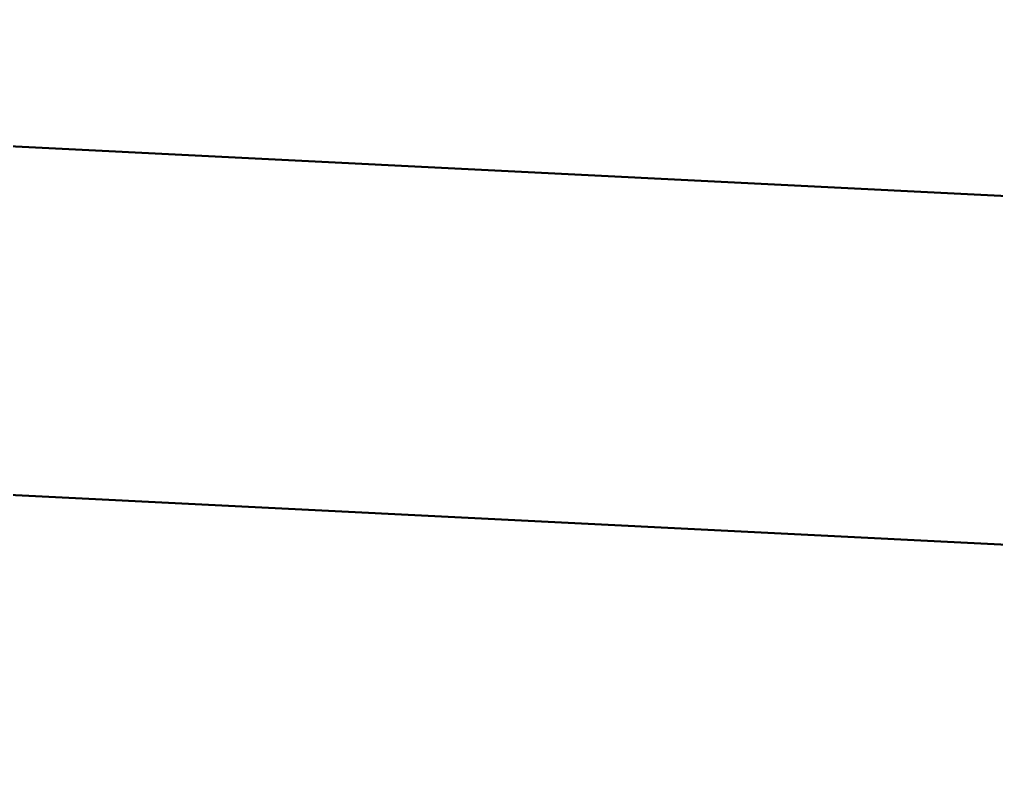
# Model space of a CAD drawing. Header units: metres. Extents: x 10 to 831, y 10 to 584.
# Drawn here: x 44.61 to 50.21, y 306 to 310.4 of the extents above; entities that cross this region are included whole.
import ezdxf

# ---------------------------------------------------------------- set-up
doc = ezdxf.new("R2010")
doc.units = ezdxf.units.M
doc.layers.add('CUT', color=7, linetype='Continuous', lineweight=50)
doc.layers.add('VIS', color=8, linetype='Continuous', lineweight=13)

msp = doc.modelspace()

# ---------------------------------------------------------------- linework, layer by layer
at = {"layer": 'CUT'}
for p, q in [((78, 308.002), (30, 310.402)), ((30, 308.402), (78, 306.002))]:
    msp.add_line(p, q, dxfattribs=at)
at = {"layer": 'VIS'}
for p, q in [((30, 310.402), (78, 308.002)), ((41.0104, 309.8516), (57.9816, 309.0028)), ((43.5876, 309.7228), (45.2616, 309.6388)), ((62.722, 308.766), (43.9076, 309.7068)), ((44.07, 309.6984), (44.67, 309.6684)), ((44.7464, 309.6648), (44.1468, 309.6948)), ((44.222, 309.6908), (44.8208, 309.6608)), ((45.392, 309.6324), (44.3076, 309.6868)), ((44.3468, 309.6848), (44.946, 309.6548)), ((44.4412, 309.68), (44.636, 309.6704)), ((44.4448, 309.6796), (44.6448, 309.6696)), ((44.4488, 309.6796), (44.6184, 309.6712)), ((44.4584, 309.6792), (44.6564, 309.6692)), ((44.4916, 309.6776), (45.0892, 309.6476)), ((44.4968, 309.6772), (44.9808, 309.6528)), ((44.5108, 309.6764), (44.7064, 309.6668)), ((44.512, 309.6764), (46.4612, 309.5788)), ((44.534, 309.6752), (44.6868, 309.6676)), ((44.7732, 309.6632), (44.5736, 309.6732)), ((44.8308, 309.6604), (44.6372, 309.67)), ((44.858, 309.6592), (44.658, 309.6692)), ((44.86, 309.6592), (44.66, 309.6692)), ((44.6736, 309.6684), (46.8108, 309.5616)), ((44.676, 309.6684), (48.274, 309.4884)), ((45.6712, 309.6184), (44.68, 309.668)), ((44.708, 309.6664), (45.2568, 309.6392)), ((44.7156, 309.6664), (45.714, 309.6164)), ((44.7392, 309.6652), (44.8936, 309.6572)), ((44.7632, 309.664), (45.218, 309.6412)), ((44.7704, 309.6636), (44.9704, 309.6536)), ((44.7732, 309.6632), (44.9732, 309.6532)), ((44.9712, 309.6536), (44.7736, 309.6632)), ((44.7744, 309.6632), (44.974, 309.6532)), ((44.8004, 309.662), (44.956, 309.6544)), ((44.8024, 309.662), (44.964, 309.6536)), ((44.986, 309.6528), (44.8032, 309.662)), ((44.808, 309.6616), (45.0076, 309.6516)), ((44.8308, 309.6604), (45.0244, 309.6508)), ((44.8464, 309.6596), (44.9964, 309.652)), ((44.858, 309.6592), (45.058, 309.6492)), ((44.86, 309.6592), (45.06, 309.6492)), ((44.8784, 309.658), (45.4732, 309.6284)), ((44.9116, 309.6564), (45.0576, 309.6492)), ((45.1244, 309.6456), (44.9332, 309.6552)), ((45.1092, 309.6464), (44.9364, 309.6552)), ((44.9448, 309.6548), (45.3912, 309.6324)), ((44.9488, 309.6544), (45.5384, 309.6252)), ((44.952, 309.6544), (45.55, 309.6244)), ((44.9664, 309.6536), (45.1376, 309.6452)), ((44.9712, 309.6536), (45.1688, 309.6436)), ((45.794, 309.6124), (44.9724, 309.6532)), ((44.986, 309.6528), (45.1688, 309.6436)), ((45.0268, 309.6508), (45.2028, 309.642)), ((45.0584, 309.6492), (45.2264, 309.6408)), ((45.2352, 309.6404), (45.0768, 309.648)), ((45.0928, 309.6472), (45.2924, 309.6372)), ((45.102, 309.6468), (45.8876, 309.6076)), ((45.1092, 309.6464), (45.282, 309.638)), ((45.1244, 309.6456), (45.3152, 309.6364)), ((45.132, 309.6456), (45.3316, 309.6356)), ((45.1428, 309.6448), (45.3416, 309.6348)), ((45.1452, 309.6448), (45.3188, 309.636)), ((45.1592, 309.644), (45.3592, 309.634)), ((45.1808, 309.6428), (45.3744, 309.6332)), ((45.2196, 309.6412), (45.4144, 309.6312)), ((45.2332, 309.6404), (45.432, 309.6304)), ((45.2352, 309.6404), (45.394, 309.6324)), ((45.798, 309.612), (45.2448, 309.6396)), ((45.2512, 309.6396), (45.8456, 309.6096)), ((45.2616, 309.6388), (45.46, 309.6292)), ((45.2856, 309.6376), (45.8776, 309.608)), ((45.4656, 309.6288), (45.296, 309.6372)), ((45.2972, 309.6372), (45.4768, 309.628)), ((45.4672, 309.6288), (45.3064, 309.6368)), ((45.5072, 309.6268), (45.3084, 309.6364)), ((45.3264, 309.6356), (45.486, 309.6276)), ((45.3368, 309.6352), (45.532, 309.6256)), ((46.3536, 309.5844), (45.3548, 309.6344)), ((45.3564, 309.634), (45.8192, 309.6112)), ((45.5728, 309.6232), (45.3728, 309.6332)), ((45.4224, 309.6308), (45.578, 309.6232)), ((45.4292, 309.6304), (45.9824, 309.6028)), ((45.4296, 309.6304), (45.6252, 309.6208)), ((45.4308, 309.6304), (45.5964, 309.622)), ((46.044, 309.6), (45.4548, 309.6292)), ((45.4648, 309.6288), (45.626, 309.6208)), ((45.4652, 309.6288), (45.6296, 309.6204)), ((45.4656, 309.6288), (45.6348, 309.6204)), ((45.6876, 309.6176), (45.4928, 309.6272)), ((45.4964, 309.6272), (45.6428, 309.62)), ((45.6744, 309.6184), (45.504, 309.6268)), ((45.5072, 309.6268), (45.706, 309.6168)), ((47.6072, 309.5216), (45.5372, 309.6252)), ((45.542, 309.6248), (45.7332, 309.6152)), ((45.5544, 309.6244), (46.5536, 309.5744)), ((45.57, 309.6236), (45.7696, 309.6136)), ((45.6036, 309.622), (46.2036, 309.592)), ((45.8004, 309.612), (45.6276, 309.6208)), ((45.6512, 309.6196), (46.2404, 309.59)), ((45.652, 309.6196), (45.852, 309.6096)), ((45.8544, 309.6092), (45.6548, 309.6192)), ((45.6556, 309.6192), (46.2268, 309.5908)), ((45.6668, 309.6188), (46.2672, 309.5888)), ((45.6728, 309.6184), (46.7344, 309.5652)), ((45.6744, 309.6184), (45.8448, 309.6096)), ((45.6844, 309.6176), (45.88, 309.608)), ((45.8884, 309.6076), (45.6972, 309.6172)), ((46.1864, 309.5928), (45.7108, 309.6164)), ((45.7304, 309.6156), (45.8984, 309.6072)), ((45.7736, 309.6132), (45.9356, 309.6052)), ((45.9932, 309.6024), (45.7992, 309.612)), ((45.8004, 309.612), (45.9732, 309.6032)), ((46.0252, 309.6008), (45.8252, 309.6108)), ((45.838, 309.61), (45.9868, 309.6028)), ((45.8392, 309.61), (46.0128, 309.6012)), ((46.44, 309.58), (45.84, 309.61)), ((46.0584, 309.5992), (45.8584, 309.6092)), ((45.8752, 309.6084), (46.0748, 309.5984)), ((45.8884, 309.6076), (46.0792, 309.598)), ((45.8916, 309.6076), (46.0912, 309.5976)), ((45.892, 309.6072), (46.0728, 309.5984)), ((45.8968, 309.6072), (46.772, 309.5636)), ((46.082, 309.598), (45.8992, 309.6072)), ((45.9, 309.6072), (46.0968, 309.5972)), ((46.062, 309.5988), (45.9092, 309.6064)), ((45.9284, 309.6056), (46.8752, 309.5584)), ((45.9552, 309.6044), (46.1488, 309.5944)), ((46.1564, 309.594), (45.9588, 309.604)), ((45.9692, 309.6036), (46.9088, 309.5564)), ((46.1432, 309.5948), (45.974, 309.6032)), ((45.9932, 309.6024), (46.1868, 309.5928)), ((45.998, 309.602), (46.1928, 309.5924)), ((46.0076, 309.6016), (46.2072, 309.5916)), ((46.0252, 309.6008), (46.2252, 309.5908)), ((46.04, 309.6), (46.24, 309.59)), ((46.04, 309.6), (46.24, 309.59)), ((46.0448, 309.5996), (46.2448, 309.5896)), ((46.048, 309.5996), (46.4984, 309.5772)), ((46.0584, 309.5992), (46.2584, 309.5892)), ((46.062, 309.5988), (46.2148, 309.5912)), ((46.0816, 309.598), (46.2276, 309.5908)), ((46.082, 309.598), (46.2648, 309.5888)), ((46.0832, 309.598), (46.2592, 309.5892)), ((46.0852, 309.5976), (46.6828, 309.568)), ((46.0932, 309.5972), (46.2584, 309.5892)), ((46.102, 309.5968), (47.7952, 309.5124)), ((46.3024, 309.5868), (46.1036, 309.5968)), ((46.1136, 309.5964), (46.306, 309.5868)), ((46.316, 309.5864), (46.1372, 309.5952)), ((46.1432, 309.5948), (46.3128, 309.5864)), ((46.1452, 309.5948), (46.68, 309.568)), ((46.1564, 309.594), (46.354, 309.5844)), ((46.1708, 309.5936), (46.7192, 309.566)), ((46.1864, 309.5928), (46.3452, 309.5848)), ((46.2132, 309.5912), (46.4092, 309.5816)), ((46.282, 309.588), (46.436, 309.58)), ((46.2856, 309.5876), (46.7652, 309.5636)), ((46.3012, 309.5868), (46.5, 309.5772)), ((46.3024, 309.5868), (46.5012, 309.5768)), ((46.316, 309.5864), (46.4948, 309.5772)), ((46.4912, 309.5776), (46.3184, 309.586)), ((46.3356, 309.5852), (46.5064, 309.5768)), ((46.336, 309.5852), (46.9328, 309.5552)), ((46.3552, 309.5844), (46.5108, 309.5764)), ((46.3692, 309.5836), (46.5692, 309.5736)), ((46.3744, 309.5832), (46.554, 309.5744)), ((46.4024, 309.582), (46.5704, 309.5736)), ((46.4324, 309.5804), (46.594, 309.5724)), ((46.4404, 309.58), (46.6384, 309.57)), ((46.6304, 309.5704), (46.4404, 309.58)), ((46.452, 309.5796), (46.652, 309.5696)), ((46.652, 309.5696), (46.4612, 309.5788)), ((46.4912, 309.5776), (46.664, 309.5688)), ((46.7416, 309.5648), (46.546, 309.5748)), ((46.7728, 309.5632), (46.5728, 309.5732)), ((46.768, 309.5636), (46.5744, 309.5732)), ((46.6152, 309.5712), (46.796, 309.5624)), ((46.652, 309.5696), (46.8432, 309.56)), ((46.8584, 309.5592), (46.6584, 309.5692)), ((46.8604, 309.5588), (46.6604, 309.5688)), ((46.8564, 309.5592), (46.6616, 309.5688)), ((46.8208, 309.5608), (46.662, 309.5688)), ((46.6664, 309.5688), (46.8128, 309.5612)), ((46.8804, 309.558), (46.688, 309.5676)), ((46.6884, 309.5676), (46.8792, 309.558)), ((46.7308, 309.5656), (46.8796, 309.558)), ((46.7448, 309.5648), (46.9068, 309.5568)), ((46.7552, 309.5644), (46.9208, 309.556)), ((46.768, 309.5636), (46.9616, 309.554)), ((46.7728, 309.5632), (46.9728, 309.5532)), ((46.7764, 309.5632), (46.9712, 309.5536)), ((46.7876, 309.5628), (46.9636, 309.554)), ((46.8072, 309.5616), (47.0072, 309.5516)), ((46.8208, 309.5608), (46.9792, 309.5532)), ((46.9808, 309.5528), (46.8236, 309.5608)), ((46.8584, 309.5592), (47.054, 309.5492)), ((46.8584, 309.5592), (47.0584, 309.5492)), ((46.8604, 309.5588), (47.0604, 309.5488)), ((46.8644, 309.5588), (47.4568, 309.5292)), ((47.0384, 309.55), (46.868, 309.5588)), ((46.8804, 309.558), (47.0728, 309.5484)), ((46.896, 309.5572), (47.0908, 309.5476)), ((47.0976, 309.5472), (46.8988, 309.5572)), ((46.9148, 309.5564), (47.1116, 309.5464)), ((46.9452, 309.5548), (47.1444, 309.5448)), ((46.988, 309.5528), (48.088, 309.4976)), ((47.16, 309.544), (46.9904, 309.5524)), ((47.178, 309.5432), (46.9952, 309.5524)), ((47.1824, 309.5428), (47.0096, 309.5516)), ((47.0384, 309.55), (47.2088, 309.5416)), ((47.06, 309.5492), (47.216, 309.5412)), ((47.0744, 309.5484), (47.2424, 309.54)), ((47.082, 309.548), (47.2788, 309.538)), ((47.6416, 309.52), (47.0884, 309.5476)), ((47.0896, 309.5476), (47.2892, 309.5376)), ((47.0928, 309.5472), (47.2724, 309.5384)), ((47.0964, 309.5472), (47.2952, 309.5372)), ((47.0976, 309.5472), (47.2964, 309.5372)), ((47.1172, 309.546), (47.3108, 309.5364)), ((47.1296, 309.5456), (47.3292, 309.5356)), ((47.1572, 309.544), (47.3572, 309.534)), ((47.16, 309.544), (47.3292, 309.5356)), ((47.1684, 309.5436), (47.3684, 309.5336)), ((47.178, 309.5432), (47.726, 309.5156)), ((47.1824, 309.5428), (47.3552, 309.5344)), ((47.2032, 309.542), (47.4032, 309.532)), ((47.2076, 309.5416), (47.3616, 309.534)), ((47.2236, 309.5408), (47.4228, 309.5308)), ((47.416, 309.5312), (47.2252, 309.5408)), ((47.3956, 309.5324), (47.2348, 309.5404)), ((47.2384, 309.54), (49.3756, 309.4332)), ((47.244, 309.5396), (47.442, 309.53)), ((47.2448, 309.5396), (47.8448, 309.5096)), ((47.2448, 309.5396), (47.7244, 309.5156)), ((47.2512, 309.5396), (47.3976, 309.532)), ((47.4508, 309.5296), (47.2512, 309.5396)), ((47.2712, 309.5384), (48.2712, 309.4884)), ((47.2728, 309.5384), (47.826, 309.5108)), ((47.766, 309.5136), (47.2728, 309.5384)), ((47.2884, 309.5376), (47.4436, 309.53)), ((47.326, 309.5356), (47.7724, 309.5132)), ((47.338, 309.5352), (47.5188, 309.526)), ((47.362, 309.534), (47.5332, 309.5252)), ((47.5724, 309.5232), (47.3724, 309.5332)), ((47.3804, 309.5328), (48.7764, 309.4632)), ((47.3888, 309.5324), (47.5848, 309.5228)), ((47.4004, 309.532), (47.5616, 309.524)), ((47.414, 309.5312), (48.0124, 309.5012)), ((47.416, 309.5312), (47.6068, 309.5216)), ((47.4172, 309.5312), (47.5828, 309.5228)), ((48.0084, 309.5016), (47.4192, 309.5312)), ((47.4372, 309.53), (47.9304, 309.5056)), ((47.5904, 309.5224), (47.4376, 309.53)), ((47.4508, 309.5296), (47.6504, 309.5196)), ((47.4724, 309.5284), (48.0712, 309.4984)), ((47.4924, 309.5272), (48.2504, 309.4896)), ((47.5116, 309.5264), (48.1108, 309.4964)), ((47.5396, 309.5252), (49.6984, 309.4172)), ((47.5496, 309.5244), (48.0004, 309.502)), ((47.5548, 309.5244), (47.7496, 309.5144)), ((47.56, 309.524), (48.1316, 309.4956)), ((47.5724, 309.5232), (47.772, 309.5136)), ((47.5904, 309.5224), (47.7432, 309.5148)), ((47.772, 309.5136), (47.6132, 309.5212)), ((47.6156, 309.5212), (48.2048, 309.4916)), ((47.6296, 309.5204), (47.8276, 309.5108)), ((47.6336, 309.5204), (47.8164, 309.5112)), ((47.6408, 309.52), (47.8364, 309.51)), ((47.6676, 309.5188), (48.2676, 309.4888)), ((47.8376, 309.51), (47.668, 309.5184)), ((47.6788, 309.518), (47.878, 309.508)), ((47.8928, 309.5072), (47.694, 309.5172)), ((47.8732, 309.5084), (47.7008, 309.5168)), ((47.716, 309.5164), (47.878, 309.508)), ((47.9136, 309.5064), (47.7184, 309.516)), ((47.9304, 309.5056), (47.7368, 309.5152)), ((48.3424, 309.4848), (47.7432, 309.5148)), ((47.7464, 309.5148), (47.9144, 309.5064)), ((47.772, 309.5136), (47.9304, 309.5056)), ((47.8244, 309.5108), (48.2872, 309.4876)), ((48.0248, 309.5008), (47.8252, 309.5108)), ((48.0248, 309.5008), (47.8304, 309.5104)), ((47.8364, 309.51), (47.9828, 309.5028)), ((47.8376, 309.51), (48.0068, 309.5016)), ((47.844, 309.5096), (48.02, 309.5008)), ((48.0608, 309.4988), (47.8608, 309.5088)), ((47.8732, 309.5084), (48.046, 309.4996)), ((47.888, 309.5076), (48.0876, 309.4976)), ((47.892, 309.5076), (48.0856, 309.4976)), ((47.8928, 309.5072), (48.0916, 309.4976)), ((47.91, 309.5064), (48.0656, 309.4988)), ((47.9136, 309.5064), (48.1092, 309.4964)), ((47.9284, 309.5056), (48.1284, 309.4956)), ((47.9304, 309.5056), (48.124, 309.4956)), ((47.9428, 309.5048), (48.542, 309.4748)), ((48.18, 309.4932), (47.9888, 309.5024)), ((47.9968, 309.502), (48.872, 309.4584)), ((48.0068, 309.5016), (48.2064, 309.4916)), ((48.0248, 309.5008), (48.2248, 309.4908)), ((48.0368, 309.5), (48.2288, 309.4904)), ((48.0512, 309.4996), (50.4688, 309.3784)), ((48.0608, 309.4988), (48.2608, 309.4888)), ((48.0612, 309.4988), (48.242, 309.49)), ((48.6392, 309.47), (48.0912, 309.4976)), ((48.17, 309.4936), (48.3496, 309.4844)), ((48.3704, 309.4836), (48.1708, 309.4936)), ((48.1728, 309.4932), (48.3684, 309.4836)), ((48.18, 309.4932), (48.3708, 309.4836)), ((48.2188, 309.4912), (48.3676, 309.4836)), ((48.7232, 309.466), (48.2476, 309.4896)), ((48.2636, 309.4888), (48.4608, 309.4788)), ((48.2684, 309.4884), (48.442, 309.48)), ((48.274, 309.4884), (48.4564, 309.4792)), ((48.2892, 309.4876), (48.4876, 309.4776)), ((48.3248, 309.4856), (48.5236, 309.476)), ((48.3332, 309.4852), (48.528, 309.4756)), ((48.368, 309.4836), (48.5296, 309.4756)), ((48.3704, 309.4836), (48.5704, 309.4736)), ((48.5644, 309.4736), (48.3916, 309.4824)), ((48.406, 309.4816), (48.8816, 309.458)), ((48.4184, 309.4812), (48.5864, 309.4728)), ((48.4212, 309.4808), (48.5676, 309.4736)), ((48.4436, 309.48), (49.036, 309.4504)), ((48.4524, 309.4792), (48.6524, 309.4692)), ((48.4548, 309.4792), (48.6496, 309.4696)), ((48.488, 309.4776), (48.6844, 309.4676)), ((48.7052, 309.4668), (48.5116, 309.4764)), ((48.5236, 309.476), (48.6836, 309.468)), ((48.54, 309.4752), (49.138, 309.4452)), ((48.5484, 309.4744), (48.7244, 309.4656)), ((48.5644, 309.4736), (48.7372, 309.4652)), ((48.58, 309.4728), (49.1484, 309.4444)), ((48.6216, 309.4708), (48.7776, 309.4632)), ((48.84, 309.46), (48.64, 309.47)), ((48.642, 309.47), (49.1772, 309.4432)), ((48.8588, 309.4592), (48.6588, 309.4692)), ((48.6664, 309.4688), (48.86, 309.4588)), ((48.854, 309.4592), (48.6848, 309.4676)), ((48.6872, 309.4676), (48.8492, 309.4596)), ((48.7052, 309.4668), (48.8992, 309.4572)), ((48.7276, 309.4656), (48.9272, 309.4556)), ((48.7312, 309.4656), (48.9024, 309.4568)), ((48.75, 309.4644), (48.9044, 309.4568)), ((48.9436, 309.4548), (48.7528, 309.4644)), ((48.8024, 309.462), (49.0024, 309.452)), ((48.806, 309.4616), (48.998, 309.452)), ((48.814, 309.4612), (49.2604, 309.4388)), ((48.8148, 309.4612), (49.0104, 309.4516)), ((48.8188, 309.4612), (49.0172, 309.4512)), ((48.84, 309.46), (49.04, 309.45)), ((48.84, 309.46), (49.04, 309.45)), ((49.0028, 309.452), (48.842, 309.46)), ((48.8432, 309.46), (48.9984, 309.452)), ((48.8448, 309.4596), (49.0448, 309.4496)), ((48.854, 309.4592), (49.0236, 309.4508)), ((48.8588, 309.4592), (49.0588, 309.4492)), ((49.086, 309.4476), (48.8908, 309.4576)), ((49.4852, 309.4276), (48.9324, 309.4552)), ((48.9436, 309.4548), (49.1348, 309.4452)), ((49.9504, 309.4044), (48.9512, 309.4544)), ((48.9564, 309.454), (49.1524, 309.4444)), ((48.9624, 309.454), (49.136, 309.4452)), ((49.1184, 309.446), (48.9656, 309.4536)), ((49.17, 309.4436), (48.97, 309.4536)), ((49.1936, 309.4424), (48.9988, 309.452)), ((49.0064, 309.4516), (49.1528, 309.4444)), ((49.0084, 309.4516), (49.4632, 309.4288)), ((49.0516, 309.4496), (49.502, 309.4268)), ((49.2608, 309.4388), (49.0608, 309.4488)), ((49.2556, 309.4392), (49.0828, 309.448)), ((49.084, 309.4476), (49.2828, 309.438)), ((49.086, 309.4476), (49.2856, 309.4376)), ((49.086, 309.4476), (49.2816, 309.438)), ((49.0904, 309.4476), (49.2584, 309.4392)), ((49.0964, 309.4472), (49.2792, 309.438)), ((49.1116, 309.4464), (49.3064, 309.4368)), ((49.1164, 309.446), (49.6696, 309.4184)), ((49.1184, 309.446), (49.2712, 309.4384)), ((49.1512, 309.4444), (50.15, 309.3944)), ((49.1556, 309.4444), (49.3552, 309.4344)), ((49.17, 309.4436), (49.37, 309.4336)), ((49.7352, 309.4152), (49.1872, 309.4428)), ((49.3572, 309.434), (49.1988, 309.442)), ((49.204, 309.4416), (49.3668, 309.4336)), ((49.2064, 309.4416), (49.406, 309.4316)), ((49.2144, 309.4412), (49.4136, 309.4312)), ((49.2264, 309.4408), (49.4244, 309.4308)), ((49.738, 309.4152), (49.2448, 309.4396)), ((49.2472, 309.4396), (49.4268, 309.4308)), ((49.2524, 309.4392), (49.4524, 309.4292)), ((49.2556, 309.4392), (49.428, 309.4304)), ((49.2608, 309.4388), (49.4608, 309.4288)), ((49.2724, 309.4384), (49.4716, 309.4284)), ((49.3572, 309.434), (49.516, 309.4264)), ((49.532, 309.4256), (49.3624, 309.434)), ((49.37, 309.4336), (49.918, 309.406)), ((49.5708, 309.4236), (49.3708, 309.4336)), ((49.58, 309.4232), (49.3836, 309.4328)), ((49.4092, 309.4316), (49.9024, 309.4068)), ((50.0332, 309.4004), (49.4384, 309.43)), ((49.4408, 309.43), (49.6348, 309.4204)), ((49.4648, 309.4288), (50.0364, 309.4)), ((49.652, 309.4196), (49.4656, 309.4288)), ((49.4684, 309.4284), (49.668, 309.4184)), ((49.4828, 309.428), (49.9624, 309.404)), ((49.5024, 309.4268), (50.288, 309.3876)), ((49.7076, 309.4168), (49.5168, 309.426)), ((49.518, 309.426), (50.1144, 309.3964)), ((49.532, 309.4256), (49.7012, 309.4168)), ((49.5708, 309.4236), (49.7704, 309.4136)), ((49.58, 309.4232), (49.7764, 309.4132)), ((49.5912, 309.4224), (49.7376, 309.4152)), ((49.5972, 309.422), (50.184, 309.3928)), ((49.6048, 309.4216), (49.7808, 309.4128)), ((49.6364, 309.42), (50.2312, 309.3904)), ((49.652, 309.4196), (49.838, 309.41)), ((49.6564, 309.4192), (49.83, 309.4104)), ((49.6584, 309.4192), (49.8204, 309.4108)), ((49.668, 309.4184), (50.2684, 309.3884)), ((49.8676, 309.4088), (49.674, 309.4184)), ((49.676, 309.4184), (49.83, 309.4104)), ((49.7068, 309.4168), (49.8556, 309.4092)), ((49.7076, 309.4168), (49.8988, 309.4072)), ((49.7268, 309.4156), (50.6664, 309.3688)), ((49.762, 309.414), (49.93, 309.4056)), ((49.9692, 309.4036), (49.7696, 309.4136)), ((49.9464, 309.4048), (49.7736, 309.4132)), ((49.776, 309.4132), (49.9316, 309.4056)), ((49.8032, 309.412), (51.9404, 309.3048)), ((50.0248, 309.4008), (49.8248, 309.4108)), ((49.8676, 309.4088), (50.0616, 309.3988)), ((49.8792, 309.408), (50.078, 309.398)), ((49.89, 309.4076), (50.0848, 309.3976)), ((50.1072, 309.3968), (49.9368, 309.4052)), ((49.9464, 309.4048), (50.1192, 309.396)), ((49.9596, 309.404), (50.152, 309.3944)), ((49.9652, 309.4036), (50.504, 309.3768)), ((49.9692, 309.4036), (50.1692, 309.3936)), ((49.9812, 309.4028), (50.1424, 309.3948)), ((50.002, 309.402), (50.202, 309.392)), ((50.006, 309.4016), (50.206, 309.3916)), ((50.008, 309.4016), (50.2064, 309.3916)), ((50.0108, 309.4016), (50.2096, 309.3916)), ((50.0136, 309.4012), (50.2084, 309.3916)), ((50.0248, 309.4008), (50.2248, 309.3908)), ((50.2448, 309.3896), (50.0452, 309.3996)), ((50.2584, 309.3892), (50.0628, 309.3988)), ((50.1, 309.3968), (50.2712, 309.3884)), ((50.1072, 309.3968), (50.2776, 309.388)), ((50.132, 309.3952), (50.328, 309.3856)), ((50.3084, 309.3864), (50.15, 309.3944)), ((50.3624, 309.384), (50.1676, 309.3936)), ((50.37, 309.3836), (50.1704, 309.3936)), ((50.2072, 309.3916), (50.8056, 309.3616)), ((30, 308.402), (78, 306.002)), ((45.9924, 307.6024), (42.1944, 307.7924)), ((46.1152, 307.5964), (42.2296, 307.7904)), ((63.204, 306.7416), (42.5292, 307.7756)), ((42.7944, 307.7624), (45.3928, 307.6324)), ((45.5752, 307.6232), (42.9172, 307.756)), ((45.9476, 307.6048), (43.35, 307.7344)), ((44.0256, 307.7008), (44.6256, 307.6708)), ((44.0796, 307.698), (44.6688, 307.6684)), ((44.708, 307.6664), (44.1596, 307.694)), ((44.7624, 307.664), (44.1628, 307.694)), ((44.7316, 307.6656), (44.1896, 307.6924)), ((44.8704, 307.6584), (44.27, 307.6884)), ((46.478, 307.578), (44.4084, 307.6816)), ((44.6276, 307.6708), (44.4292, 307.6804)), ((44.986, 307.6528), (44.438, 307.68)), ((44.6516, 307.6696), (44.452, 307.6796)), ((44.9664, 307.6536), (44.4532, 307.6792)), ((44.658, 307.6692), (44.4604, 307.6788)), ((45.1148, 307.6464), (44.516, 307.6764)), ((44.5192, 307.676), (44.714, 307.6664)), ((45.112, 307.6464), (44.5208, 307.676)), ((45.1392, 307.6452), (44.54, 307.6752)), ((44.5452, 307.6748), (44.7436, 307.6648)), ((45.1592, 307.644), (44.5596, 307.674)), ((44.7392, 307.6652), (44.5848, 307.6728)), ((44.7688, 307.6636), (44.6036, 307.672)), ((44.808, 307.6616), (44.608, 307.6716)), ((45.0664, 307.6488), (44.6116, 307.6716)), ((44.7876, 307.6628), (44.6184, 307.6712)), ((44.6208, 307.6708), (45.1688, 307.6436)), ((44.8224, 307.6608), (44.6224, 307.6708)), ((44.8076, 307.6616), (44.6268, 307.6708)), ((44.6276, 307.6708), (44.8264, 307.6608)), ((45.4652, 307.6288), (44.6436, 307.67)), ((44.7996, 307.662), (44.648, 307.6696)), ((44.856, 307.6592), (44.6576, 307.6692)), ((44.8656, 307.6588), (44.6892, 307.6676)), ((44.89, 307.6576), (44.6908, 307.6676)), ((45.278, 307.638), (44.6964, 307.6672)), ((45.1468, 307.6448), (44.6964, 307.6672)), ((45.2044, 307.6416), (44.7288, 307.6656)), ((44.7396, 307.6652), (45.3392, 307.6352)), ((44.952, 307.6544), (44.7524, 307.6644)), ((44.9184, 307.656), (44.7596, 307.664)), ((44.9116, 307.6564), (44.7652, 307.6636)), ((44.96, 307.654), (44.7676, 307.6636)), ((44.7876, 307.6628), (44.9572, 307.654)), ((44.9448, 307.6548), (44.796, 307.662)), ((44.7996, 307.662), (44.9512, 307.6544)), ((44.808, 307.6616), (45.6296, 307.6204)), ((44.8224, 307.6608), (45.0224, 307.6508)), ((45.0188, 307.6512), (44.834, 307.6604)), ((44.8656, 307.6588), (45.0424, 307.65)), ((45.0684, 307.6484), (44.8688, 307.6584)), ((45.4808, 307.628), (44.8848, 307.6576)), ((45.0584, 307.6492), (44.8904, 307.6576)), ((45.0928, 307.6472), (44.8932, 307.6572)), ((45.1084, 307.6464), (44.9096, 307.6564)), ((45.1096, 307.6464), (44.9108, 307.6564)), ((44.9184, 307.656), (45.0768, 307.648)), ((47.1884, 307.5424), (44.9296, 307.6556)), ((44.9728, 307.6532), (46.6664, 307.5688)), ((45.2104, 307.6416), (45.0104, 307.6516)), ((45.8968, 307.6072), (45.0216, 307.6508)), ((45.2196, 307.6412), (45.0252, 307.6508)), ((45.2332, 307.6404), (45.034, 307.6504)), ((45.2512, 307.6396), (45.0528, 307.6492)), ((45.258, 307.6392), (45.058, 307.6492)), ((45.2616, 307.6388), (45.0632, 307.6488)), ((45.6556, 307.6192), (45.084, 307.6476)), ((45.1096, 307.6464), (45.3084, 307.6364)), ((45.3388, 307.6352), (45.1404, 307.6448)), ((45.342, 307.6348), (45.1452, 307.6448)), ((45.3428, 307.6348), (45.1584, 307.644)), ((45.3264, 307.6356), (45.1664, 307.6436)), ((45.4296, 307.6304), (45.2336, 307.6404)), ((45.7796, 307.6132), (45.2336, 307.6404)), ((45.396, 307.632), (45.2432, 307.64)), ((45.4064, 307.6316), (45.2548, 307.6392)), ((45.4308, 307.6304), (45.2656, 307.6388)), ((45.4224, 307.6308), (45.2668, 307.6388)), ((45.4656, 307.6288), (45.296, 307.6372)), ((45.4648, 307.6288), (45.3036, 307.6368)), ((45.538, 307.6252), (45.3384, 307.6352)), ((45.3388, 307.6352), (45.5372, 307.6252)), ((45.4964, 307.6272), (45.35, 307.6344)), ((45.562, 307.624), (45.362, 307.634)), ((45.5636, 307.624), (45.3636, 307.634)), ((45.838, 307.61), (45.3912, 307.6324)), ((45.5716, 307.6236), (45.3952, 307.6324)), ((45.6036, 307.622), (45.404, 307.632)), ((46.3448, 307.5848), (45.4056, 307.6316)), ((45.4064, 307.6316), (45.558, 307.624)), ((46.04, 307.6), (45.44, 307.63)), ((46.04, 307.6), (45.44, 307.63)), ((45.4656, 307.6288), (45.6348, 307.6204)), ((45.6564, 307.6192), (45.4768, 307.628)), ((45.6804, 307.618), (45.4828, 307.628)), ((45.6844, 307.6176), (45.4888, 307.6276)), ((45.6648, 307.6188), (45.5104, 307.6264)), ((46.082, 307.598), (45.534, 307.6252)), ((49.8872, 307.4076), (45.5384, 307.6252)), ((46.0116, 307.6016), (45.5468, 307.6248)), ((45.562, 307.624), (45.762, 307.614)), ((45.7304, 307.6156), (45.5624, 307.624)), ((45.5716, 307.6236), (45.748, 307.6144)), ((46.3592, 307.584), (45.5736, 307.6232)), ((45.7592, 307.614), (45.574, 307.6232)), ((46.1708, 307.5936), (45.6224, 307.6208)), ((45.64, 307.62), (46.24, 307.59)), ((45.64, 307.62), (46.24, 307.59)), ((45.8448, 307.6096), (45.6468, 307.6196)), ((45.8428, 307.61), (45.6488, 307.6196)), ((45.8488, 307.6096), (45.6492, 307.6196)), ((48.6616, 307.4688), (45.6672, 307.6188)), ((46.6704, 307.5684), (45.6724, 307.6184)), ((45.6876, 307.6176), (45.8824, 307.608)), ((46.3008, 307.5868), (45.7016, 307.6168)), ((45.9, 307.6072), (45.7028, 307.6168)), ((45.8696, 307.6084), (45.7108, 307.6164)), ((45.7124, 307.6164), (51.1048, 307.3468)), ((45.7168, 307.616), (46.2648, 307.5888)), ((45.9612, 307.604), (45.7616, 307.614)), ((46.0072, 307.6016), (45.8076, 307.6116)), ((46.01, 307.6016), (45.81, 307.6116)), ((45.9932, 307.6024), (45.822, 307.6108)), ((46.0292, 307.6004), (45.8304, 307.6104)), ((45.8428, 307.61), (46.0372, 307.6)), ((46.0452, 307.5996), (45.8468, 307.6096)), ((46.4368, 307.58), (45.8476, 307.6096)), ((45.8488, 307.6096), (46.0484, 307.5996)), ((46.0068, 307.6016), (45.8544, 307.6092)), ((46.0584, 307.5992), (45.8584, 307.6092)), ((46.0132, 307.6012), (45.8616, 307.6088)), ((45.8668, 307.6088), (49.2604, 307.4388)), ((45.8696, 307.6084), (46.028, 307.6004)), ((46.3552, 307.5844), (45.8888, 307.6076)), ((46.1136, 307.5964), (45.9212, 307.606)), ((46.0932, 307.5972), (45.9276, 307.6056)), ((46.9588, 307.554), (45.9352, 307.6052)), ((46.5388, 307.5752), (45.9592, 307.604)), ((46.5376, 307.5752), (45.9956, 307.6024)), ((46.0132, 307.6012), (46.1648, 307.5936)), ((46.2132, 307.5912), (46.0172, 307.6012)), ((46.044, 307.5996), (46.6332, 307.5704)), ((46.0584, 307.5992), (46.2584, 307.5892)), ((46.2908, 307.5876), (46.0912, 307.5976)), ((46.2856, 307.5876), (46.1256, 307.5956)), ((46.5824, 307.5728), (46.1276, 307.5956)), ((46.7376, 307.5652), (46.138, 307.5952)), ((46.1524, 307.5944), (46.3456, 307.5848)), ((46.1764, 307.5932), (46.718, 307.566)), ((46.3744, 307.5832), (46.1952, 307.5924)), ((46.6488, 307.5696), (46.198, 307.592)), ((46.422, 307.5808), (46.222, 307.5908)), ((46.4252, 307.5808), (46.2252, 307.5908)), ((46.4024, 307.582), (46.2344, 307.5904)), ((46.4416, 307.58), (46.2416, 307.59)), ((46.4404, 307.58), (46.242, 307.59)), ((46.4508, 307.5796), (46.2528, 307.5892)), ((46.816, 307.5612), (46.2636, 307.5888)), ((46.4672, 307.5788), (46.2712, 307.5884)), ((46.4324, 307.5804), (46.2712, 307.5884)), ((46.4836, 307.578), (46.2844, 307.5876)), ((46.4332, 307.5804), (46.2844, 307.5876)), ((46.482, 307.578), (46.3128, 307.5864)), ((46.472, 307.5784), (46.3136, 307.5864)), ((46.4996, 307.5772), (46.3144, 307.5864)), ((46.338, 307.5852), (46.9372, 307.5552)), ((46.8208, 307.5608), (46.3452, 307.5848)), ((46.9452, 307.5548), (46.3472, 307.5848)), ((46.422, 307.5808), (46.622, 307.5708)), ((46.4252, 307.5808), (46.6252, 307.5708)), ((46.5904, 307.5724), (46.436, 307.58)), ((46.6196, 307.5712), (46.468, 307.5784)), ((46.482, 307.578), (46.6516, 307.5696)), ((46.6728, 307.5684), (46.4864, 307.5776)), ((46.5036, 307.5768), (46.662, 307.5688)), ((47.1572, 307.544), (46.558, 307.574)), ((49.5024, 307.4268), (46.558, 307.574)), ((47.3656, 307.5336), (46.5956, 307.5724)), ((47.2032, 307.542), (46.6032, 307.572)), ((46.8072, 307.5616), (46.6072, 307.5716)), ((47.4372, 307.53), (46.6156, 307.5712)), ((46.6196, 307.5712), (46.7716, 307.5636)), ((47.178, 307.5432), (46.63, 307.5704)), ((47.2168, 307.5412), (46.6352, 307.5704)), ((46.6472, 307.5696), (46.8468, 307.5596)), ((47.236, 307.5404), (46.6896, 307.5676)), ((46.8828, 307.558), (46.6904, 307.5676)), ((46.7048, 307.5668), (46.8976, 307.5572)), ((47.308, 307.5364), (46.7184, 307.566)), ((46.7496, 307.5644), (47.2116, 307.5416)), ((46.9232, 307.556), (46.7704, 307.5636)), ((46.78, 307.5628), (47.6016, 307.522)), ((46.8128, 307.5612), (47.3604, 307.534)), ((46.9772, 307.5532), (46.8216, 307.5608)), ((47.0312, 307.5504), (46.8336, 307.5604)), ((47.8656, 307.5088), (46.872, 307.5584)), ((47.082, 307.548), (46.8848, 307.5576)), ((47.0896, 307.5476), (46.8896, 307.5576)), ((47.0964, 307.5472), (46.8976, 307.5572)), ((47.0976, 307.5472), (46.8988, 307.5572)), ((47.0744, 307.5484), (46.9064, 307.5568)), ((47.5116, 307.5264), (46.9124, 307.5564)), ((47.1364, 307.5452), (46.9364, 307.5552)), ((47.9432, 307.5048), (46.944, 307.5548)), ((47.162, 307.544), (46.9624, 307.554)), ((47.56, 307.524), (46.9888, 307.5524)), ((47.16, 307.544), (46.9904, 307.5524)), ((47.2344, 307.5404), (47.036, 307.55)), ((47.244, 307.54), (47.0456, 307.5496)), ((47.516, 307.526), (47.0532, 307.5492)), ((47.2396, 307.54), (47.0548, 307.5492)), ((47.2592, 307.5392), (47.062, 307.5488)), ((47.5644, 307.5236), (47.0848, 307.5476)), ((47.6336, 307.5204), (47.0852, 307.5476)), ((47.0976, 307.5472), (47.2964, 307.5372)), ((47.2664, 307.5388), (47.1224, 307.546)), ((47.338, 307.5352), (47.1572, 307.544)), ((47.16, 307.544), (47.3292, 307.5356)), ((47.326, 307.5356), (47.1772, 307.5432)), ((47.362, 307.534), (47.1912, 307.5424)), ((47.3888, 307.5324), (47.1928, 307.5424)), ((47.408, 307.5316), (47.2092, 307.5416)), ((47.4176, 307.5312), (47.2312, 307.5404)), ((47.4004, 307.532), (47.2392, 307.54)), ((47.452, 307.5296), (47.2724, 307.5384)), ((47.4548, 307.5292), (47.2964, 307.5372)), ((47.56, 307.524), (47.36, 307.534)), ((47.9212, 307.506), (47.3688, 307.5336)), ((47.544, 307.5248), (47.3976, 307.532)), ((48.1504, 307.4944), (47.3996, 307.532)), ((47.408, 307.5316), (47.6064, 307.5216)), ((47.4176, 307.5312), (47.6036, 307.522)), ((47.6296, 307.5204), (47.4312, 307.5304)), ((47.6408, 307.52), (47.4452, 307.5296)), ((47.4548, 307.5292), (47.6132, 307.5212)), ((48.4716, 307.4784), (47.4712, 307.5284)), ((48.3468, 307.4848), (47.472, 307.5284)), ((47.7456, 307.5148), (47.5668, 307.5236)), ((47.7464, 307.5148), (47.5784, 307.5232)), ((48.0568, 307.4992), (47.5816, 307.5228)), ((47.798, 307.512), (47.6068, 307.5216)), ((47.6216, 307.5208), (47.8216, 307.5108)), ((47.7956, 307.5124), (47.644, 307.52)), ((47.8444, 307.5096), (47.6448, 307.5196)), ((47.8396, 307.51), (47.6868, 307.5176)), ((47.8916, 307.5076), (47.6928, 307.5172)), ((47.8928, 307.5072), (47.694, 307.5172)), ((47.892, 307.5076), (47.698, 307.5172)), ((48.5512, 307.4744), (47.7164, 307.516)), ((47.936, 307.5052), (47.7364, 307.5152)), ((47.7456, 307.5148), (47.9244, 307.5056)), ((47.91, 307.5064), (47.7548, 307.5144)), ((48.2188, 307.4912), (47.7724, 307.5132)), ((48.5592, 307.474), (47.7736, 307.5132)), ((47.98, 307.5032), (47.7948, 307.5124)), ((47.798, 307.512), (47.9888, 307.5024)), ((48.3436, 307.4848), (47.802, 307.512)), ((48.0068, 307.5016), (47.8068, 307.5116)), ((48.0092, 307.5016), (47.8096, 307.5116)), ((48.4012, 307.482), (47.812, 307.5116)), ((48.02, 307.5008), (47.8208, 307.5108)), ((48.0272, 307.5008), (47.8292, 307.5104)), ((48.034, 307.5004), (47.842, 307.51)), ((47.8444, 307.5096), (48.044, 307.4996)), ((48.0588, 307.4992), (47.8588, 307.5092)), ((48.0424, 307.5), (47.866, 307.5088)), ((48.0772, 307.498), (47.878, 307.508)), ((48.0612, 307.4988), (47.8804, 307.508)), ((48.368, 307.4836), (47.8844, 307.5076)), ((47.8928, 307.5072), (48.0916, 307.4976)), ((47.9084, 307.5064), (48.4564, 307.4792)), ((48.1164, 307.496), (47.918, 307.506)), ((47.936, 307.5052), (48.136, 307.4952)), ((48.1624, 307.494), (47.976, 307.5032)), ((48.1724, 307.4932), (47.9768, 307.5032)), ((48.1332, 307.4952), (47.9788, 307.5032)), ((47.9824, 307.5028), (48.5244, 307.4756)), ((48.1288, 307.4956), (47.9828, 307.5028)), ((48.1364, 307.4952), (47.9848, 307.5028)), ((48.2024, 307.492), (48.0036, 307.502)), ((48.1764, 307.4932), (48.0068, 307.5016)), ((48.0084, 307.5016), (48.5976, 307.472)), ((48.2176, 307.4912), (48.02, 307.5008)), ((48.0424, 307.5), (48.2188, 307.4912)), ((48.0588, 307.4992), (48.2588, 307.4892)), ((48.2636, 307.4888), (48.0668, 307.4988)), ((48.2876, 307.4876), (48.0876, 307.4976)), ((48.274, 307.4884), (48.0912, 307.4976)), ((48.1164, 307.496), (48.3148, 307.4864)), ((48.3348, 307.4852), (48.1352, 307.4952)), ((48.1364, 307.4952), (48.2884, 307.4876)), ((48.692, 307.4672), (48.146, 307.4948)), ((48.3596, 307.484), (48.1596, 307.494)), ((48.3612, 307.484), (48.1612, 307.494)), ((48.1624, 307.494), (48.3484, 307.4844)), ((48.1764, 307.4932), (48.346, 307.4848)), ((48.4028, 307.482), (48.2028, 307.492)), ((48.2172, 307.4912), (48.3844, 307.4828)), ((48.7312, 307.4656), (48.2176, 307.4912)), ((48.4248, 307.4808), (48.2248, 307.4908)), ((48.4332, 307.4804), (48.2352, 307.4904)), ((49.9108, 307.4064), (48.2372, 307.49)), ((48.84, 307.46), (48.24, 307.49)), ((48.84, 307.46), (48.24, 307.49)), ((48.4416, 307.48), (48.2416, 307.49)), ((48.406, 307.4816), (48.2476, 307.4896)), ((48.4184, 307.4812), (48.2504, 307.4896)), ((53.0232, 307.2508), (48.274, 307.4884)), ((48.8576, 307.4592), (48.278, 307.488)), ((48.4504, 307.4796), (48.2976, 307.4872)), ((48.54, 307.4752), (48.3408, 307.4848)), ((48.5292, 307.4756), (48.3496, 307.4844)), ((48.3596, 307.484), (48.5592, 307.474)), ((48.5236, 307.476), (48.3636, 307.484)), ((48.562, 307.474), (48.3708, 307.4836)), ((48.406, 307.4816), (48.5644, 307.4736)), ((48.4248, 307.4808), (48.6248, 307.4708)), ((48.44, 307.48), (49.04, 307.45)), ((48.44, 307.48), (49.04, 307.45)), ((49.066, 307.4488), (48.4672, 307.4788)), ((48.4712, 307.4784), (49.0508, 307.4496)), ((48.6664, 307.4688), (48.4728, 307.4784)), ((48.688, 307.4676), (48.4892, 307.4776)), ((48.6968, 307.4672), (48.4972, 307.4772)), ((48.7204, 307.466), (48.5352, 307.4752)), ((49.0964, 307.4472), (48.548, 307.4748)), ((49.1556, 307.4444), (48.556, 307.474)), ((49.1584, 307.444), (48.5592, 307.474)), ((48.562, 307.474), (48.7528, 307.4644)), ((48.714, 307.4664), (48.5676, 307.4736)), ((48.7484, 307.4644), (48.5716, 307.4736)), ((48.7676, 307.4636), (48.574, 307.4732)), ((49.4092, 307.4316), (48.5876, 307.4728)), ((48.7432, 307.4648), (48.5916, 307.4724)), ((48.7844, 307.4628), (48.6036, 307.472)), ((48.8092, 307.4616), (48.6092, 307.4716)), ((48.806, 307.4616), (48.6136, 307.4712)), ((48.6216, 307.4708), (48.7776, 307.4632)), ((48.8384, 307.46), (48.6412, 307.47)), ((48.8588, 307.4592), (48.6588, 307.4692)), ((48.814, 307.4612), (48.6652, 307.4688)), ((48.8812, 307.458), (48.6844, 307.4676)), ((48.854, 307.4592), (48.6848, 307.4676)), ((48.8432, 307.46), (48.6876, 307.4676)), ((48.688, 307.4676), (48.8868, 307.4576)), ((48.91, 307.4564), (48.7116, 307.4664)), ((48.9072, 307.4568), (48.7208, 307.466)), ((48.7432, 307.4648), (48.8948, 307.4572)), ((48.7484, 307.4644), (48.9248, 307.4556)), ((48.752, 307.4644), (49.5736, 307.4232)), ((49.0264, 307.4508), (48.842, 307.46)), ((49.336, 307.4352), (48.852, 307.4596)), ((48.854, 307.4592), (49.0236, 307.4508)), ((49.3116, 307.4364), (48.8568, 307.4592)), ((48.8588, 307.4592), (49.0588, 307.4492)), ((49.0404, 307.45), (48.8816, 307.458)), ((49.086, 307.4476), (48.8864, 307.4576)), ((49.4648, 307.4288), (48.8936, 307.4572)), ((49.6524, 307.4192), (48.9012, 307.4568)), ((49.0588, 307.4492), (48.9044, 307.4568)), ((49.0724, 307.4484), (48.9068, 307.4568)), ((48.9072, 307.4568), (49.0932, 307.4472)), ((48.91, 307.4564), (49.1084, 307.4464)), ((49.0904, 307.4476), (48.9224, 307.456)), ((49.188, 307.4428), (48.9956, 307.4524)), ((49.2164, 307.4412), (49.0184, 307.4512)), ((49.2216, 307.4408), (49.0216, 307.4508)), ((49.2264, 307.4408), (49.028, 307.4508)), ((49.0404, 307.45), (49.1988, 307.442)), ((49.6064, 307.4216), (49.0676, 307.4488)), ((49.6708, 307.4184), (49.0732, 307.4484)), ((49.3256, 307.4356), (49.1348, 307.4452)), ((49.2988, 307.4372), (49.1528, 307.4444)), ((50.1028, 307.3968), (49.1632, 307.444)), ((49.642, 307.42), (49.1664, 307.4436)), ((49.37, 307.4336), (49.1872, 307.4428)), ((49.35, 307.4344), (49.1984, 307.442)), ((49.3668, 307.4336), (49.214, 307.4412)), ((49.2216, 307.4408), (49.4216, 307.4308)), ((49.4408, 307.43), (49.2472, 307.4396)), ((49.4456, 307.4296), (49.2488, 307.4396)), ((49.8528, 307.4092), (49.2568, 307.4392)), ((49.7068, 307.4168), (49.2604, 307.4388)), ((49.46, 307.4292), (49.2604, 307.4388)), ((49.4604, 307.4288), (49.2752, 307.4384)), ((49.454, 307.4292), (49.2776, 307.438)), ((49.4832, 307.428), (49.2844, 307.4376)), ((49.4648, 307.4288), (49.3096, 307.4364)), ((49.4828, 307.428), (49.3228, 307.436)), ((49.3256, 307.4356), (49.5168, 307.426)), ((49.5072, 307.4268), (49.3264, 307.4356)), ((49.5344, 307.4252), (49.3344, 307.4352)), ((49.35, 307.4344), (49.5016, 307.4268)), ((49.5584, 307.424), (49.3588, 307.434)), ((49.56, 307.424), (49.36, 307.434)), ((49.37, 307.4336), (49.5524, 307.4244)), ((49.5752, 307.4232), (49.3828, 307.4328)), ((49.5972, 307.422), (49.4016, 307.432)), ((50.002, 307.402), (49.402, 307.432)), ((49.6088, 307.4216), (49.4088, 307.4316)), ((49.6116, 307.4216), (49.4136, 307.4312)), ((49.454, 307.4292), (49.6308, 307.4204)), ((49.652, 307.4192), (49.4656, 307.4288)), ((49.4832, 307.428), (49.682, 307.418)), ((49.9844, 307.4028), (49.5216, 307.426)), ((50.1164, 307.396), (49.5336, 307.4252)), ((49.5344, 307.4252), (49.734, 307.4152)), ((49.5584, 307.424), (49.7584, 307.414)), ((49.7344, 307.4152), (49.5688, 307.4236)), ((50.7972, 307.362), (49.572, 307.4232)), ((49.7576, 307.414), (49.5868, 307.4228)), ((49.762, 307.414), (49.5944, 307.4224)), ((50.1484, 307.3944), (49.6024, 307.422)), ((50.1496, 307.3944), (49.608, 307.4216)), ((49.652, 307.4192), (49.838, 307.41)), ((50.4456, 307.3796), (49.6756, 307.4184)), ((49.8792, 307.408), (49.6804, 307.418)), ((49.8708, 307.4084), (49.7012, 307.4168)), ((50.7068, 307.3668), (49.7084, 307.4164)), ((49.728, 307.4156), (50.3108, 307.3864)), ((49.9332, 307.4052), (49.7332, 307.4152)), ((49.884, 307.408), (49.7376, 307.4152)), ((50.3656, 307.3836), (49.7764, 307.4132)), ((49.7884, 307.4124), (50.3304, 307.3856)), ((49.7888, 307.4124), (49.9816, 307.4028)), ((49.9568, 307.404), (49.8052, 307.4116)), ((50.006, 307.4016), (49.806, 307.4116)), ((50.0108, 307.4016), (49.8116, 307.4116)), ((49.9812, 307.4028), (49.82, 307.4112)), ((49.9776, 307.4032), (49.8248, 307.4108)), ((49.8296, 307.4104), (50.9076, 307.3568)), ((49.9916, 307.4024), (49.8328, 307.4104)), ((49.8408, 307.41), (50.3664, 307.3836)), ((49.8708, 307.4084), (50.04, 307.4)), ((50.0896, 307.3976), (49.8988, 307.4072)), ((50.5332, 307.3752), (49.9352, 307.4052)), ((50.132, 307.3952), (49.936, 307.4052)), ((50.4996, 307.3772), (49.9472, 307.4048)), ((49.9568, 307.404), (50.1084, 307.3964)), ((49.9728, 307.4032), (50.562, 307.374)), ((50.7596, 307.364), (49.9736, 307.4032)), ((50.16, 307.394), (49.9836, 307.4028)), ((50.1884, 307.3924), (49.9896, 307.4024)), ((49.9916, 307.4024), (50.15, 307.3944)), ((50.1952, 307.3924), (49.9976, 307.402)), ((50.1936, 307.3924), (50.0104, 307.4016)), ((50.2008, 307.392), (50.0156, 307.4012)), ((50.2156, 307.3912), (50.022, 307.4008)), ((51.7468, 307.3148), (50.0532, 307.3992)), ((50.0592, 307.3992), (50.2592, 307.3892)), ((50.284, 307.3876), (50.0844, 307.3976)), ((50.0896, 307.3976), (50.2808, 307.388)), ((50.3244, 307.3856), (50.1448, 307.3948)), ((50.302, 307.3868), (50.1532, 307.3944)), ((50.3576, 307.384), (50.1576, 307.394)), ((50.16, 307.394), (50.3364, 307.3852)), ((50.1884, 307.3924), (50.3868, 307.3828))]:
    msp.add_line(p, q, dxfattribs=at)

doc.saveas('drawing.dxf')
